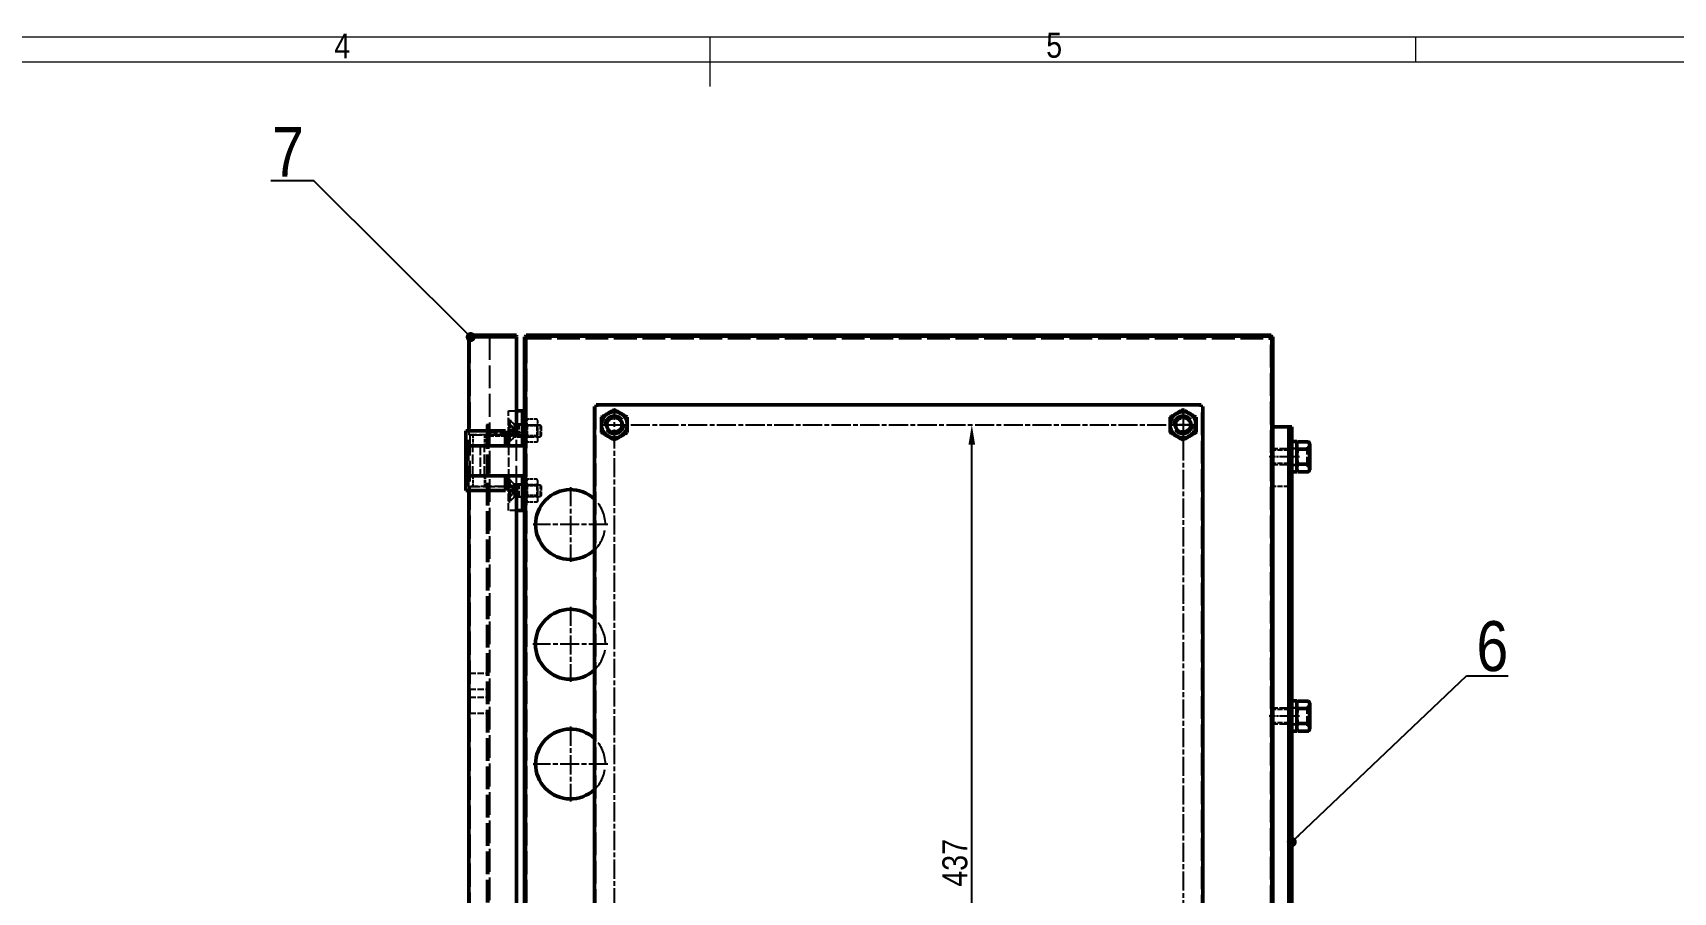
# Model space of a CAD drawing. Header units: millimetres. Extents: x 0 to 19094, y -1 to 2103.
# Drawn here: x 1148 to 1970, y 1659 to 2090 of the extents above; entities that cross this region are included whole.
import ezdxf

# ---------------------------------------------------------------- set-up
doc = ezdxf.new("R2010")
doc.units = ezdxf.units.MM
doc.header["$LTSCALE"] = 2.5
doc.linetypes.add('CHAIN', pattern=[0.7087, 0.4724, -0.0591, 0.1181, -0.0591])
doc.linetypes.add('DASHED', pattern=[0.2067, 0.1654, -0.0413])
for name, color, linetype, lineweight in [('Center Mark (ANSI)', 7, 'Continuous', 25), ('Centerline (ANSI)', 7, 'Continuous', 25), ('Co ban', 7, 'Continuous', 50), ('Dimension (ANSI)', 7, 'Continuous', 25), ('Hatch (ANSI)', 7, 'Continuous', 18), ('Symbol (ANSI)', 7, 'Continuous', 25)]:
    doc.layers.add(name, color=color, linetype=linetype, lineweight=lineweight)
for name, color, linetype, lineweight, true_color in [('Khung ban ve', 5, 'Continuous', 15, 0x0000ff), ('Manh', 7, 'DASHED', 25, 0x008000), ('Manh khung ten', 7, 'Continuous', 15, 0x994c4c), ('Net chu', 30, 'Continuous', 15, 0xff7f00)]:
    doc.layers.add(name, color=color, linetype=linetype, lineweight=lineweight, true_color=true_color)
doc.styles.add('Linh_50', font='')
doc.styles.add('StandardAM_ANSI', font='')
doc.styles.get('Linh_50').set_extended_font_data('VNI-Helve-Condense')
doc.styles.get('StandardAM_ANSI').set_extended_font_data('VNI-Helve-Condense')
doc.dimstyles.new('Default - mm (ANSI)', dxfattribs={"dimscale": 2.5, "dimtxt": 5, "dimasz": 4, "dimexe": 2, "dimexo": 0.5, "dimgap": 0.8, "dimtad": 1, "dimtoh": 1, "dimdec": 0, "dimrnd": 1e-08, "dimzin": 4, "dimdsep": 46, "dimtxsty": 'StandardAM_ANSI', "dimcen": 0.09, "dimdle": 10, "dimclrd": 256, "dimclre": 256, "dimclrt": 256, "dimadec": 1, "dimazin": 1, "dimtfac": 0.61, "dimtofl": 0, "dimtmove": 0, "dimatfit": 3, "dimldrblk": 'DOT', "dimfxl": 1, "dimtolj": 1, "dimtzin": 4, "dimlwd": -1, "dimlwe": -1, "dimarcsym": 0})
doc.dimstyles.new('Default - mm (ANSI)$7', dxfattribs={"dimscale": 2.5, "dimtxt": 5, "dimasz": 2, "dimexe": 2, "dimexo": 0.5, "dimgap": 0.8, "dimtad": 1, "dimtoh": 1, "dimdec": 0, "dimrnd": 1e-08, "dimzin": 4, "dimdsep": 46, "dimtxsty": 'StandardAM_ANSI', "dimcen": 0.09, "dimdle": 10, "dimclrd": 256, "dimclre": 256, "dimclrt": 256, "dimadec": 1, "dimazin": 1, "dimtfac": 0.61, "dimtofl": 0, "dimtmove": 0, "dimatfit": 3, "dimldrblk": 'DOT', "dimfxl": 1, "dimtolj": 1, "dimtzin": 4, "dimlwd": -1, "dimlwe": -1, "dimarcsym": 0})

# ---------------------------------------------------------------- blocks, each defined once
blk = doc.blocks.new('Borders A0_Khung chi tiet')
at = {"layer": 'Khung ban ve'}
for p, q in [((595, 835.09), (595, 825.09)), ((23.43, 830.09), (1179, 830.09))]:
    blk.add_line(p, q, dxfattribs=at)
at = {"layer": 'Manh khung ten'}
for p, q in [((18.43, 835.09), (1184, 835.09)), ((736.43, 835.09), (736.43, 830.09))]:
    blk.add_line(p, q, dxfattribs=at)
at = {"layer": 'Net chu', "style": 'Linh_50'}
for s, p in [('4', (519.71, 830.74)), ('5', (662.43, 830.89))]:
    blk.add_text(s, height=5, dxfattribs=at).set_placement(p)
blk = doc.blocks.new('_Dot')
at = {"color": 0, "linetype": 'ByBlock', "lineweight": -2}
blk.add_line((-0.5, 0), (-1, 0), dxfattribs=at)
at = {"color": 0, "linetype": 'ByBlock', "const_width": 0.5}
blk.add_lwpolyline([(-0.25, 0, 1), (0.25, 0, 1)], format="xyb", close=True, dxfattribs=at)
blk = doc.blocks.new('*D23')
at = {"layer": 'Defpoints', "color": 0, "transparency": 16777216}
for p in [(1618.79, 1893.24), (1618.79, 1893.24), (1618.79, 1456.24)]:
    blk.add_point(p, dxfattribs=at)
at = {"layer": 'Dimension (ANSI)', "transparency": 16777216}
blk.add_line((1618.79, 1466.24), (1618.79, 1883.24), dxfattribs=at)
for points in [[(1617.12, 1883.24), (1620.45, 1883.24), (1618.79, 1893.24)], [(1617.12, 1466.24), (1620.45, 1466.24), (1618.79, 1456.24)]]:
    blk.add_solid(points, dxfattribs=at)
at = {"layer": 'Dimension (ANSI)', "color": 150, "true_color": 0x0080ff, "transparency": 16777216, "insert": (1604.02, 1661.76), "char_height": 12.5, "attachment_point": 1, "rotation": 90, "style": 'StandardAM_ANSI'}
blk.add_mtext('\\A1;437', dxfattribs=at)

msp = doc.modelspace()

# ---------------------------------------------------------------- hatches: boundary and pattern name
at = {"layer": 'Hatch (ANSI)'}
h = msp.add_hatch(dxfattribs=at)
h.set_pattern_fill('ANSI31', color=256, scale=12.7, style=0)
h.set_pattern_definition([(45, (0, 0), (-1.122532, 1.122532), [])])
h.paths.add_polyline_path([(1395.142, 1283.455), (1394.642, 1283.455), (1394.642, 1265.096), (1395.142, 1265.096)])
h.paths.add_polyline_path([(1394.642, 1875.742), (1395.142, 1875.742), (1395.142, 1937.389), (1394.642, 1937.389)])
h.paths.add_polyline_path([(1394.642, 1775.742), (1395.142, 1775.742), (1395.142, 1850.742), (1394.642, 1850.742)])
h.paths.add_polyline_path([(1395.142, 1750.742), (1394.642, 1750.742), (1394.642, 1675.742), (1395.142, 1675.742)])
h.paths.add_polyline_path([(1394.642, 1575.742), (1395.142, 1575.742), (1395.142, 1650.742), (1394.642, 1650.742)])
h.paths.add_polyline_path([(1395.142, 1550.742), (1394.642, 1550.742), (1394.642, 1342.951), (1395.142, 1342.951)])
h.paths.add_polyline_path([(1395.495, 1264.242), (1768.788, 1264.242), (1768.788, 1264.742), (1395.495, 1264.742)])
h.paths.add_polyline_path([(1768.788, 1938.242), (1395.495, 1938.242), (1395.495, 1937.742), (1768.788, 1937.742)])
h.paths.add_polyline_path([(1769.642, 1265.096), (1769.642, 1937.389), (1769.142, 1937.389), (1769.142, 1265.096)])

# ---------------------------------------------------------------- linework, layer by layer
at = {"layer": 'Center Mark (ANSI)', "linetype": 'CHAIN', "ltscale": 2.721974}
for p, q in [((1433.517, 1893.242), (1445.767, 1893.242)), ((1730.767, 1893.242), (1718.517, 1893.242))]:
    msp.add_line(p, q, dxfattribs=at)
at = {"layer": 'Center Mark (ANSI)', "linetype": 'CHAIN', "ltscale": 8.113447}
for p, q in [((1417.642, 1861.992), (1417.642, 1824.492)), ((1436.392, 1843.242), (1398.892, 1843.242)), ((1417.642, 1802.052), (1417.642, 1764.433)), ((1436.451, 1783.242), (1398.832, 1783.242)), ((1417.642, 1741.992), (1417.642, 1704.492)), ((1436.392, 1723.242), (1398.892, 1723.242))]:
    msp.add_line(p, q, dxfattribs=at)
at = {"layer": 'Centerline (ANSI)', "linetype": 'CHAIN', "ltscale": 8.113447}
for p, q in [((1439.642, 1450.117), (1439.642, 1899.367)), ((1724.642, 1899.367), (1724.642, 1450.117)), ((1433.517, 1893.242), (1730.767, 1893.242))]:
    msp.add_line(p, q, dxfattribs=at)
at = {"layer": 'Centerline (ANSI)', "linetype": 'CHAIN', "ltscale": 3.410825}
for p, q in [((1783.077, 1877.242), (1767.727, 1877.242)), ((1783.077, 1747.242), (1767.727, 1747.242))]:
    msp.add_line(p, q, dxfattribs=at)
at = {"layer": 'Co ban'}
for p, q in [((1366.642, 1890.242), (1366.642, 1937.242)), ((1367.642, 1937.242), (1366.642, 1937.242)), ((1390.642, 1938.242), (1367.642, 1938.242)), ((1367.642, 1937.742), (1367.642, 1938.242)), ((1367.642, 1937.742), (1390.642, 1937.742)), ((1367.642, 1937.389), (1390.642, 1937.389)), ((1367.642, 1937.242), (1367.642, 1937.389)), ((1390.642, 1937.742), (1390.642, 1938.242)), ((1390.642, 1937.389), (1390.642, 1888.242)), ((1395.142, 1937.389), (1394.642, 1937.389)), ((1394.642, 1937.389), (1394.642, 1875.742)), ((1395.142, 1875.742), (1395.142, 1937.389)), ((1395.642, 1937.242), (1395.142, 1937.242)), ((1768.788, 1938.242), (1395.495, 1938.242)), ((1395.495, 1938.242), (1395.495, 1937.742)), ((1395.495, 1937.742), (1768.788, 1937.742)), ((1395.642, 1937.242), (1395.642, 1937.742)), ((1768.642, 1937.242), (1768.642, 1937.742)), ((1768.642, 1937.242), (1769.142, 1937.242)), ((1768.788, 1937.742), (1768.788, 1938.242)), ((1769.642, 1937.389), (1769.142, 1937.389)), ((1769.142, 1937.389), (1769.142, 1265.096)), ((1769.642, 1265.096), (1769.642, 1937.389)), ((1390.642, 1900.242), (1393.554, 1900.242)), ((1393.554, 1900.242), (1394.642, 1900.242)), ((1393.554, 1900.242), (1393.554, 1882.742)), ((1430.142, 1902.389), (1429.642, 1902.389)), ((1429.642, 1902.389), (1429.642, 1902.242)), ((1429.642, 1447.242), (1429.642, 1902.242)), ((1430.642, 1902.242), (1429.642, 1902.242)), ((1430.142, 1902.242), (1430.142, 1902.389)), ((1430.642, 1903.242), (1430.495, 1903.242)), ((1430.495, 1902.742), (1430.495, 1903.242)), ((1430.642, 1902.742), (1430.495, 1902.742)), ((1430.642, 1903.242), (1733.642, 1903.242)), ((1430.642, 1903.242), (1430.642, 1902.242)), ((1733.642, 1902.242), (1733.642, 1903.242)), ((1733.788, 1903.242), (1733.642, 1903.242)), ((1733.642, 1902.742), (1733.788, 1902.742)), ((1734.642, 1902.242), (1733.642, 1902.242)), ((1733.788, 1902.742), (1733.788, 1903.242)), ((1734.142, 1902.242), (1734.142, 1902.389)), ((1734.142, 1902.389), (1734.642, 1902.389)), ((1734.642, 1902.242), (1734.642, 1902.389)), ((1734.642, 1902.242), (1734.642, 1447.242)), ((1777.642, 1892.242), (1769.642, 1892.242)), ((1777.642, 1892.242), (1777.642, 1887.242)), ((1777.642, 1887.242), (1777.642, 1892.242)), ((1779.142, 1892.242), (1777.642, 1892.242)), ((1779.142, 1892.242), (1779.142, 1887.242)), ((1365.142, 1890.242), (1365.142, 1882.742)), ((1365.142, 1890.242), (1385.142, 1890.242)), ((1365.142, 1882.742), (1385.142, 1882.742)), ((1365.142, 1867.742), (1365.142, 1882.742)), ((1365.642, 1882.742), (1365.642, 1867.742)), ((1385.142, 1890.242), (1385.142, 1882.742)), ((1385.142, 1888.242), (1390.642, 1888.242)), ((1386.642, 1887.535), (1385.142, 1887.535)), ((1388.642, 1882.742), (1385.142, 1882.742)), ((1386.642, 1882.742), (1386.642, 1888.242)), ((1388.642, 1882.742), (1393.554, 1882.742)), ((1777.642, 1477.242), (1777.642, 1887.242)), ((1777.642, 1477.242), (1777.642, 1887.242)), ((1779.142, 1477.242), (1779.142, 1887.242)), ((1781.602, 1884.852), (1780.885, 1884.852)), ((1781.602, 1884.852), (1781.602, 1869.632)), ((1781.602, 1883.742), (1782.182, 1884.748)), ((1782.182, 1884.748), (1787.521, 1884.748)), ((1788.102, 1883.742), (1787.521, 1884.748)), ((1788.102, 1882.872), (1788.102, 1883.742)), ((1788.102, 1877.242), (1788.102, 1882.872)), ((1394.642, 1875.742), (1395.142, 1875.742)), ((1394.642, 1850.742), (1394.642, 1875.742)), ((1395.142, 1875.742), (1395.142, 1850.742)), ((1782.182, 1880.995), (1787.521, 1880.995)), ((1788.102, 1871.613), (1788.102, 1877.242)), ((1385.142, 1867.742), (1365.142, 1867.742)), ((1365.142, 1867.742), (1365.142, 1860.242)), ((1385.142, 1867.742), (1385.142, 1860.242)), ((1385.142, 1867.742), (1388.642, 1867.742)), ((1386.642, 1862.242), (1386.642, 1867.742)), ((1393.554, 1867.742), (1388.642, 1867.742)), ((1393.554, 1867.742), (1393.554, 1850.242)), ((1781.602, 1869.632), (1779.142, 1869.632)), ((1781.602, 1870.742), (1782.182, 1869.737)), ((1782.182, 1873.49), (1787.521, 1873.49)), ((1782.182, 1869.737), (1787.521, 1869.737)), ((1788.102, 1870.742), (1787.521, 1869.737)), ((1788.102, 1870.742), (1788.102, 1871.613)), ((1385.142, 1860.242), (1365.142, 1860.242)), ((1366.642, 1617.242), (1366.642, 1860.242)), ((1390.642, 1862.242), (1385.142, 1862.242)), ((1390.642, 1862.242), (1390.642, 1615.242)), ((1393.554, 1850.242), (1390.642, 1850.242)), ((1394.642, 1850.242), (1393.554, 1850.242)), ((1395.142, 1850.742), (1394.642, 1850.742)), ((1394.642, 1850.742), (1394.642, 1775.742)), ((1395.142, 1775.742), (1395.142, 1850.742)), ((1394.642, 1775.742), (1395.142, 1775.742)), ((1394.642, 1750.742), (1394.642, 1775.742)), ((1395.142, 1775.742), (1395.142, 1750.742)), ((1781.602, 1754.852), (1780.885, 1754.852)), ((1781.602, 1754.852), (1781.602, 1739.632)), ((1781.602, 1753.742), (1782.182, 1754.748)), ((1782.182, 1754.748), (1787.521, 1754.748)), ((1788.102, 1753.742), (1787.521, 1754.748)), ((1788.102, 1752.872), (1788.102, 1753.742)), ((1788.102, 1747.242), (1788.102, 1752.872)), ((1395.142, 1750.742), (1394.642, 1750.742)), ((1394.642, 1750.742), (1394.642, 1675.742)), ((1395.142, 1675.742), (1395.142, 1750.742)), ((1782.182, 1750.995), (1787.521, 1750.995)), ((1782.182, 1743.49), (1787.521, 1743.49)), ((1788.102, 1741.613), (1788.102, 1747.242)), ((1781.602, 1739.632), (1779.142, 1739.632)), ((1781.602, 1740.742), (1782.182, 1739.737)), ((1782.182, 1739.737), (1787.521, 1739.737)), ((1788.102, 1740.742), (1787.521, 1739.737)), ((1788.102, 1740.742), (1788.102, 1741.613)), ((1394.642, 1675.742), (1395.142, 1675.742)), ((1394.642, 1650.742), (1394.642, 1675.742)), ((1395.142, 1675.742), (1395.142, 1650.742))]:
    msp.add_line(p, q, dxfattribs=at)
for centre in [(1439.642, 1893.242), (1724.642, 1893.242)]:
    msp.add_circle(centre, 4, dxfattribs=at)
for centre, radius, start, end in [((1367.642, 1937.242), 1, 90, 180), ((1367.642, 1937.242), 0.5, 90, 180), ((1767.642, 1936.242), 2, 34.975304, 55.024696), ((1439.642, 1893.242), 6.5, 60, 120), ((1724.642, 1893.242), 6.5, 60, 120), ((1439.642, 1893.242), 6.5, 120, 180), ((1439.642, 1893.242), 6.5, 180, 240), ((1439.642, 1893.242), 6.5, 0, 60), ((1439.642, 1893.242), 6.5, 300, 0), ((1724.642, 1893.242), 6.5, 120, 180), ((1724.642, 1893.242), 6.5, 180, 240), ((1724.642, 1893.242), 6.5, 0, 60), ((1724.642, 1893.242), 6.5, 300, 0), ((1439.642, 1893.242), 6.5, 240, 300), ((1724.642, 1893.242), 6.5, 240, 300), ((1417.642, 1843.242), 17.5, 46.708192, 313.291808), ((1417.642, 1783.242), 17.559, 46.890528, 313.109472), ((1417.642, 1723.242), 17.5, 46.708192, 313.291808)]:
    msp.add_arc(centre, radius, start, end, dxfattribs=at)
for centre in [(1780.885, 1877.242), (1780.885, 1747.242)]:
    msp.add_ellipse(centre, major_axis=(-43.158, 0), ratio=0.176327, start_param=4.712389, end_param=4.7528073, dxfattribs=at)
msp.add_open_spline([(1395.499, 1937.875), (1395.308, 1937.741), (1395.139, 1937.577), (1395.004, 1937.387)], degree=3, dxfattribs=at)
for points in [[(1436.392, 1898.872), (1437.9, 1899.742), (1439.642, 1900.748)], [(1439.642, 1900.748), (1441.383, 1899.742), (1442.892, 1898.872)], [(1721.392, 1898.872), (1722.9, 1899.742), (1724.642, 1900.748)], [(1724.642, 1900.748), (1726.383, 1899.742), (1727.892, 1898.872)], [(1433.142, 1896.995), (1434.883, 1898.001), (1436.392, 1898.872)], [(1433.142, 1893.242), (1433.142, 1894.984), (1433.142, 1896.995)], [(1433.142, 1889.49), (1433.142, 1891.501), (1433.142, 1893.242)], [(1442.892, 1898.872), (1444.4, 1898.001), (1446.142, 1896.995)], [(1446.142, 1896.995), (1446.142, 1894.984), (1446.142, 1893.242)], [(1446.142, 1893.242), (1446.142, 1891.501), (1446.142, 1889.49)], [(1718.142, 1896.995), (1719.883, 1898.001), (1721.392, 1898.872)], [(1718.142, 1893.242), (1718.142, 1894.984), (1718.142, 1896.995)], [(1718.142, 1889.49), (1718.142, 1891.501), (1718.142, 1893.242)], [(1727.892, 1898.872), (1729.4, 1898.001), (1731.142, 1896.995)], [(1731.142, 1896.995), (1731.142, 1894.984), (1731.142, 1893.242)], [(1731.142, 1893.242), (1731.142, 1891.501), (1731.142, 1889.49)], [(1436.392, 1887.613), (1434.883, 1888.484), (1433.142, 1889.49)], [(1439.642, 1885.737), (1437.9, 1886.742), (1436.392, 1887.613)], [(1442.892, 1887.613), (1441.383, 1886.742), (1439.642, 1885.737)], [(1446.142, 1889.49), (1444.4, 1888.484), (1442.892, 1887.613)], [(1721.392, 1887.613), (1719.883, 1888.484), (1718.142, 1889.49)], [(1724.642, 1885.737), (1722.9, 1886.742), (1721.392, 1887.613)], [(1727.892, 1887.613), (1726.383, 1886.742), (1724.642, 1885.737)], [(1731.142, 1889.49), (1729.4, 1888.484), (1727.892, 1887.613)], [(1782.182, 1884.748), (1781.602, 1883.742), (1781.602, 1882.872)], [(1781.602, 1882.872), (1781.602, 1882.001), (1782.182, 1880.995)], [(1788.102, 1882.872), (1788.102, 1883.742), (1787.521, 1884.748)], [(1787.521, 1880.995), (1788.102, 1882.001), (1788.102, 1882.872)], [(1782.182, 1880.995), (1781.602, 1878.984), (1781.602, 1877.242)], [(1781.602, 1877.242), (1781.602, 1875.501), (1782.182, 1873.49)], [(1788.102, 1877.242), (1788.102, 1878.984), (1787.521, 1880.995)], [(1787.521, 1873.49), (1788.102, 1875.501), (1788.102, 1877.242)], [(1782.182, 1873.49), (1781.602, 1872.484), (1781.602, 1871.613)], [(1781.602, 1871.613), (1781.602, 1870.742), (1782.182, 1869.737)], [(1788.102, 1871.613), (1788.102, 1872.484), (1787.521, 1873.49)], [(1787.521, 1869.737), (1788.102, 1870.742), (1788.102, 1871.613)], [(1782.182, 1754.748), (1781.602, 1753.742), (1781.602, 1752.872)], [(1781.602, 1752.872), (1781.602, 1752.001), (1782.182, 1750.995)], [(1788.102, 1752.872), (1788.102, 1753.742), (1787.521, 1754.748)], [(1787.521, 1750.995), (1788.102, 1752.001), (1788.102, 1752.872)], [(1782.182, 1750.995), (1781.602, 1748.984), (1781.602, 1747.242)], [(1781.602, 1747.242), (1781.602, 1745.501), (1782.182, 1743.49)], [(1782.182, 1743.49), (1781.602, 1742.484), (1781.602, 1741.613)], [(1788.102, 1747.242), (1788.102, 1748.984), (1787.521, 1750.995)], [(1787.521, 1743.49), (1788.102, 1745.501), (1788.102, 1747.242)], [(1788.102, 1741.613), (1788.102, 1742.484), (1787.521, 1743.49)], [(1781.602, 1741.613), (1781.602, 1740.742), (1782.182, 1739.737)], [(1787.521, 1739.737), (1788.102, 1740.742), (1788.102, 1741.613)]]:
    msp.add_rational_spline(points, [1, 1.0379548493, 1], degree=2, dxfattribs=at)
at = {"layer": 'Manh', "ltscale": 31.607805}
msp.add_line((1367.142, 1937.242), (1367.142, 1888.242), dxfattribs=at)
at = {"layer": 'Manh', "ltscale": 7.237747}
msp.add_line((1367.642, 1937.242), (1377.142, 1937.242), dxfattribs=at)
at = {"layer": 'Manh', "ltscale": 27.586491}
for p, q in [((1377.142, 1937.242), (1377.142, 1267.242)), ((1768.642, 1266.242), (1768.642, 1936.242))]:
    msp.add_line(p, q, dxfattribs=at)
at = {"layer": 'Manh', "ltscale": 0.380839}
for p, q in [((1395.142, 1937.242), (1394.642, 1937.242)), ((1395.642, 1937.742), (1395.642, 1938.242)), ((1768.642, 1937.742), (1768.642, 1938.242)), ((1769.142, 1937.242), (1769.642, 1937.242)), ((1366.642, 1880.742), (1367.142, 1880.742)), ((1366.642, 1815.742), (1367.142, 1815.742)), ((1367.142, 1733.992), (1366.642, 1733.992)), ((1367.142, 1728.492), (1366.642, 1728.492)), ((1366.642, 1727.742), (1367.142, 1727.742))]:
    msp.add_line(p, q, dxfattribs=at)
at = {"layer": 'Manh', "ltscale": 0.761779}
for p, q in [((1395.642, 1936.242), (1394.642, 1936.242)), ((1395.642, 1935.535), (1394.642, 1935.535)), ((1395.642, 1936.242), (1395.642, 1935.535)), ((1767.642, 1937.242), (1767.642, 1938.242)), ((1375.642, 1893.242), (1375.642, 1892.535)), ((1376.642, 1893.242), (1375.642, 1893.242)), ((1376.642, 1892.535), (1375.642, 1892.535)), ((1376.642, 1892.535), (1376.642, 1893.242)), ((1395.642, 1893.492), (1394.642, 1893.492)), ((1376.642, 1889.535), (1375.642, 1889.535)), ((1394.642, 1890.242), (1395.642, 1890.242)), ((1395.642, 1889.535), (1394.642, 1889.535)), ((1395.642, 1886.992), (1394.642, 1886.992)), ((1395.642, 1863.492), (1394.642, 1863.492)), ((1769.642, 1862.242), (1768.642, 1862.242)), ((1395.642, 1856.992), (1394.642, 1856.992))]:
    msp.add_line(p, q, dxfattribs=at)
at = {"layer": 'Manh', "ltscale": 27.528263}
msp.add_line((1395.642, 1935.535), (1395.642, 1266.949), dxfattribs=at)
at = {"layer": 'Manh', "ltscale": 27.613413}
for p, q in [((1767.642, 1937.242), (1396.642, 1937.242)), ((1396.642, 1936.535), (1767.642, 1936.535))]:
    msp.add_line(p, q, dxfattribs=at)
at = {"layer": 'Manh', "ltscale": 0.223049}
msp.add_line((1767.642, 1936.535), (1767.642, 1936.242), dxfattribs=at)
at = {"layer": 'Manh', "ltscale": 2.393412}
msp.add_line((1769.642, 1936.242), (1767.642, 1936.242), dxfattribs=at)
at = {"layer": 'Manh', "ltscale": 8.259859}
for p, q in [((1386.642, 1900.242), (1390.642, 1900.242)), ((1390.642, 1850.242), (1386.642, 1850.242))]:
    msp.add_line(p, q, dxfattribs=at)
at = {"layer": 'Manh', "ltscale": 9.142444}
for p, q in [((1386.642, 1888.242), (1386.642, 1900.242)), ((1386.642, 1850.242), (1386.642, 1862.242))]:
    msp.add_line(p, q, dxfattribs=at)
at = {"layer": 'Manh', "ltscale": 27.515724}
for p, q in [((1430.142, 1902.242), (1430.142, 1447.242)), ((1734.142, 1447.242), (1734.142, 1902.242))]:
    msp.add_line(p, q, dxfattribs=at)
at = {"layer": 'Manh', "ltscale": 27.921764}
msp.add_line((1733.642, 1902.742), (1430.642, 1902.742), dxfattribs=at)
at = {"layer": 'Manh', "ltscale": 27.497648}
for p, q in [((1375.642, 1892.535), (1375.642, 1309.949)), ((1376.642, 1892.535), (1376.642, 1309.949))]:
    msp.add_line(p, q, dxfattribs=at)
at = {"layer": 'Manh', "ltscale": 2.962913}
for p, q in [((1389.392, 1893.492), (1386.642, 1896.242)), ((1389.392, 1886.992), (1386.642, 1884.242)), ((1389.392, 1863.492), (1386.642, 1866.242)), ((1389.392, 1856.992), (1386.642, 1854.242))]:
    msp.add_line(p, q, dxfattribs=at)
at = {"layer": 'Manh', "ltscale": 12.56584}
for p, q in [((1386.948, 1884.992), (1386.948, 1895.492)), ((1387.392, 1884.992), (1387.392, 1895.492)), ((1386.948, 1854.992), (1386.948, 1865.492)), ((1387.392, 1854.992), (1387.392, 1865.492))]:
    msp.add_line(p, q, dxfattribs=at)
at = {"layer": 'Manh', "ltscale": 0.337622}
for p, q in [((1386.948, 1895.492), (1387.392, 1895.492)), ((1386.948, 1884.992), (1387.392, 1884.992)), ((1386.948, 1865.492), (1387.392, 1865.492)), ((1386.948, 1854.992), (1387.392, 1854.992))]:
    msp.add_line(p, q, dxfattribs=at)
at = {"layer": 'Manh', "ltscale": 0.841808}
for p, q in [((1388.089, 1892.724), (1387.1, 1893.217)), ((1388.089, 1887.761), (1387.1, 1887.268)), ((1388.089, 1862.724), (1387.1, 1863.217)), ((1388.089, 1857.761), (1387.1, 1857.268))]:
    msp.add_line(p, q, dxfattribs=at)
at = {"layer": 'Manh', "ltscale": 2.754667}
for p, q in [((1389.948, 1892.936), (1387.392, 1895.492)), ((1389.948, 1887.549), (1387.392, 1884.992)), ((1389.948, 1862.936), (1387.392, 1865.492)), ((1389.948, 1857.549), (1387.392, 1854.992))]:
    msp.add_line(p, q, dxfattribs=at)
at = {"layer": 'Manh', "ltscale": 0.420491}
for p, q in [((1388.089, 1892.662), (1388.089, 1892.724)), ((1388.089, 1887.761), (1388.089, 1887.822)), ((1388.089, 1862.662), (1388.089, 1862.724)), ((1388.089, 1857.761), (1388.089, 1857.822))]:
    msp.add_line(p, q, dxfattribs=at)
at = {"layer": 'Manh', "ltscale": 2.140947}
for p, q in [((1389.408, 1890.242), (1388.089, 1892.724)), ((1389.408, 1890.242), (1388.089, 1887.761)), ((1389.408, 1860.242), (1388.089, 1862.724)), ((1389.408, 1860.242), (1388.089, 1857.761))]:
    msp.add_line(p, q, dxfattribs=at)
at = {"layer": 'Manh', "ltscale": 7.778815}
for p, q in [((1389.392, 1893.492), (1389.392, 1886.992)), ((1389.392, 1863.492), (1389.392, 1856.992))]:
    msp.add_line(p, q, dxfattribs=at)
at = {"layer": 'Manh', "ltscale": 3.999763}
for p, q in [((1394.642, 1893.492), (1389.392, 1893.492)), ((1394.642, 1886.992), (1389.392, 1886.992)), ((1394.642, 1863.492), (1389.392, 1863.492)), ((1394.642, 1856.992), (1389.392, 1856.992))]:
    msp.add_line(p, q, dxfattribs=at)
at = {"layer": 'Manh', "ltscale": 6.446287}
for p, q in [((1389.948, 1887.549), (1389.948, 1892.936)), ((1391.335, 1887.549), (1391.335, 1892.936)), ((1389.948, 1857.549), (1389.948, 1862.936)), ((1391.335, 1857.549), (1391.335, 1862.936))]:
    msp.add_line(p, q, dxfattribs=at)
at = {"layer": 'Manh', "ltscale": 1.056283}
for p, q in [((1389.948, 1892.936), (1391.335, 1892.936)), ((1389.948, 1887.549), (1391.335, 1887.549)), ((1389.948, 1862.936), (1391.335, 1862.936)), ((1389.948, 1857.549), (1391.335, 1857.549))]:
    msp.add_line(p, q, dxfattribs=at)
at = {"layer": 'Manh', "ltscale": 0.52244}
for p, q in [((1391.335, 1892.936), (1391.948, 1893.242)), ((1402.948, 1892.629), (1402.642, 1893.242)), ((1391.335, 1887.549), (1391.948, 1887.242)), ((1402.948, 1887.856), (1402.642, 1887.242)), ((1391.335, 1862.936), (1391.948, 1863.242)), ((1402.948, 1862.629), (1402.642, 1863.242)), ((1391.335, 1857.549), (1391.948, 1857.242)), ((1402.948, 1857.856), (1402.642, 1857.242))]:
    msp.add_line(p, q, dxfattribs=at)
at = {"layer": 'Manh', "ltscale": 7.180437}
for p, q in [((1391.948, 1887.242), (1391.948, 1893.242)), ((1402.642, 1887.242), (1402.642, 1893.242)), ((1391.948, 1857.242), (1391.948, 1863.242)), ((1402.642, 1857.242), (1402.642, 1863.242))]:
    msp.add_line(p, q, dxfattribs=at)
at = {"layer": 'Manh', "ltscale": 8.146878}
for p, q in [((1391.948, 1893.242), (1402.642, 1893.242)), ((1391.948, 1887.242), (1402.642, 1887.242)), ((1391.948, 1863.242), (1402.642, 1863.242)), ((1391.948, 1857.242), (1402.642, 1857.242))]:
    msp.add_line(p, q, dxfattribs=at)
at = {"layer": 'Manh', "ltscale": 0.680383}
for p, q in [((1395.642, 1895.242), (1396.088, 1896.016)), ((1401.342, 1895.242), (1400.895, 1896.016)), ((1395.642, 1885.242), (1396.088, 1884.469)), ((1401.342, 1885.242), (1400.895, 1884.469)), ((1395.642, 1865.242), (1396.088, 1866.016)), ((1401.342, 1865.242), (1400.895, 1866.016)), ((1395.642, 1855.242), (1396.088, 1854.469)), ((1401.342, 1855.242), (1400.895, 1854.469))]:
    msp.add_line(p, q, dxfattribs=at)
at = {"layer": 'Manh', "ltscale": 0.53863}
for p, q in [((1396.142, 1892.701), (1395.642, 1893.201)), ((1400.842, 1892.701), (1401.342, 1893.201)), ((1396.142, 1887.784), (1395.642, 1887.284)), ((1400.842, 1887.784), (1401.342, 1887.284)), ((1396.142, 1862.701), (1395.642, 1863.201)), ((1400.842, 1862.701), (1401.342, 1863.201)), ((1396.142, 1857.784), (1395.642, 1857.284)), ((1400.842, 1857.784), (1401.342, 1857.284))]:
    msp.add_line(p, q, dxfattribs=at)
at = {"layer": 'Manh', "ltscale": 3.662126}
for p, q in [((1400.895, 1896.016), (1396.088, 1896.016)), ((1400.895, 1893.129), (1396.088, 1893.129)), ((1400.895, 1887.356), (1396.088, 1887.356)), ((1400.895, 1884.469), (1396.088, 1884.469)), ((1400.895, 1866.016), (1396.088, 1866.016)), ((1400.895, 1863.129), (1396.088, 1863.129)), ((1400.895, 1857.356), (1396.088, 1857.356)), ((1400.895, 1854.469), (1396.088, 1854.469))]:
    msp.add_line(p, q, dxfattribs=at)
at = {"layer": 'Manh', "ltscale": 5.88435}
for p, q in [((1396.142, 1887.784), (1396.142, 1892.701)), ((1400.842, 1892.701), (1400.842, 1887.784)), ((1396.142, 1857.784), (1396.142, 1862.701)), ((1400.842, 1862.701), (1400.842, 1857.784))]:
    msp.add_line(p, q, dxfattribs=at)
at = {"layer": 'Manh', "ltscale": 3.58073}
for p, q in [((1400.842, 1892.701), (1396.142, 1892.701)), ((1400.842, 1887.784), (1396.142, 1887.784)), ((1400.842, 1862.701), (1396.142, 1862.701)), ((1400.842, 1857.784), (1396.142, 1857.784))]:
    msp.add_line(p, q, dxfattribs=at)
at = {"layer": 'Manh', "ltscale": 1.994494}
for p, q in [((1401.342, 1894.572), (1401.342, 1895.242)), ((1401.342, 1885.242), (1401.342, 1885.912)), ((1401.342, 1864.572), (1401.342, 1865.242)), ((1401.342, 1855.242), (1401.342, 1855.912))]:
    msp.add_line(p, q, dxfattribs=at)
at = {"layer": 'Manh', "ltscale": 3.989087}
for p, q in [((1401.342, 1890.242), (1401.342, 1894.572)), ((1401.342, 1885.912), (1401.342, 1890.242)), ((1401.342, 1860.242), (1401.342, 1864.572)), ((1401.342, 1855.912), (1401.342, 1860.242))]:
    msp.add_line(p, q, dxfattribs=at)
at = {"layer": 'Manh', "ltscale": 5.712137}
for p, q in [((1402.948, 1892.629), (1402.948, 1887.856)), ((1402.948, 1862.629), (1402.948, 1857.856))]:
    msp.add_line(p, q, dxfattribs=at)
at = {"layer": 'Manh', "ltscale": 1.523657}
for p, q in [((1366.642, 1890.242), (1366.642, 1888.242)), ((1366.642, 1862.242), (1366.642, 1860.242))]:
    msp.add_line(p, q, dxfattribs=at)
at = {"layer": 'Manh', "ltscale": 25.157232}
for p, q in [((1366.642, 1862.242), (1366.642, 1888.242)), ((1367.142, 1888.242), (1367.142, 1862.242)), ((1390.642, 1862.242), (1390.642, 1888.242))]:
    msp.add_line(p, q, dxfattribs=at)
at = {"layer": 'Manh', "ltscale": 14.094655}
for p, q in [((1385.142, 1888.242), (1366.642, 1888.242)), ((1366.642, 1862.242), (1385.142, 1862.242))]:
    msp.add_line(p, q, dxfattribs=at)
at = {"layer": 'Manh', "ltscale": 13.332776}
for p, q in [((1367.642, 1888.242), (1385.142, 1888.242)), ((1385.142, 1862.242), (1367.642, 1862.242))]:
    msp.add_line(p, q, dxfattribs=at)
at = {"layer": 'Manh', "ltscale": 4.190233}
for p, q in [((1368.642, 1888.242), (1368.642, 1882.742)), ((1374.642, 1888.242), (1374.642, 1882.742)), ((1374.867, 1888.242), (1374.867, 1882.742)), ((1368.642, 1867.742), (1368.642, 1862.242)), ((1374.642, 1867.742), (1374.642, 1862.242)), ((1374.867, 1867.742), (1374.867, 1862.242))]:
    msp.add_line(p, q, dxfattribs=at)
at = {"layer": 'Manh', "ltscale": 11.42808}
for p, q in [((1368.642, 1867.742), (1368.642, 1882.742)), ((1372.392, 1882.742), (1372.392, 1867.742)), ((1374.642, 1867.742), (1374.642, 1882.742)), ((1386.642, 1882.742), (1386.642, 1867.742))]:
    msp.add_line(p, q, dxfattribs=at)
at = {"layer": 'Manh', "ltscale": 12.189959}
msp.add_line((1393.642, 1889.242), (1377.642, 1889.242), dxfattribs=at)
at = {"layer": 'Manh', "ltscale": 5.71399}
msp.add_line((1385.142, 1887.535), (1377.642, 1887.535), dxfattribs=at)
at = {"layer": 'Manh', "ltscale": 5.33305}
msp.add_line((1393.642, 1887.535), (1386.642, 1887.535), dxfattribs=at)
at = {"layer": 'Manh', "ltscale": 1.487143}
for p, q in [((1386.948, 1890.787), (1388.893, 1890.617)), ((1386.948, 1889.698), (1388.893, 1889.868)), ((1386.948, 1860.787), (1388.893, 1860.617)), ((1386.948, 1859.698), (1388.893, 1859.868))]:
    msp.add_line(p, q, dxfattribs=at)
at = {"layer": 'Manh', "ltscale": 0.841082}
for p, q in [((1388.089, 1889.695), (1388.089, 1890.79)), ((1388.089, 1859.695), (1388.089, 1860.79))]:
    msp.add_line(p, q, dxfattribs=at)
at = {"layer": 'Manh', "ltscale": 2.285536}
msp.add_line((1390.642, 1888.242), (1393.642, 1888.242), dxfattribs=at)
at = {"layer": 'Manh', "ltscale": 9.57395}
for p, q in [((1769.602, 1881.242), (1769.602, 1873.242)), ((1769.602, 1751.242), (1769.602, 1743.242))]:
    msp.add_line(p, q, dxfattribs=at)
at = {"layer": 'Manh', "ltscale": 8.837692}
for p, q in [((1781.202, 1881.242), (1769.602, 1881.242)), ((1781.202, 1873.242), (1769.602, 1873.242)), ((1781.202, 1751.242), (1769.602, 1751.242)), ((1781.202, 1743.242), (1769.602, 1743.242))]:
    msp.add_line(p, q, dxfattribs=at)
at = {"layer": 'Manh', "ltscale": 6.094929}
for p, q in [((1777.642, 1880.566), (1769.642, 1880.566)), ((1777.642, 1873.919), (1769.642, 1873.919)), ((1777.642, 1862.242), (1769.642, 1862.242)), ((1777.642, 1750.566), (1769.642, 1750.566)), ((1777.642, 1743.919), (1769.642, 1743.919))]:
    msp.add_line(p, q, dxfattribs=at)
at = {"layer": 'Manh', "ltscale": 1.142718}
for p, q in [((1777.642, 1881.492), (1779.142, 1881.492)), ((1777.642, 1872.992), (1779.142, 1872.992)), ((1777.642, 1799.242), (1779.142, 1799.242)), ((1777.642, 1777.242), (1779.142, 1777.242)), ((1777.642, 1751.492), (1779.142, 1751.492)), ((1777.642, 1742.992), (1779.142, 1742.992)), ((1777.642, 1689.242), (1779.142, 1689.242)), ((1777.642, 1667.242), (1779.142, 1667.242))]:
    msp.add_line(p, q, dxfattribs=at)
at = {"layer": 'Manh', "ltscale": 0.545467}
for p, q in [((1780.885, 1881.422), (1781.602, 1881.422)), ((1780.885, 1751.422), (1781.602, 1751.422))]:
    msp.add_line(p, q, dxfattribs=at)
at = {"layer": 'Manh', "ltscale": 11.668273}
for p, q in [((1786.802, 1872.367), (1786.802, 1882.117)), ((1786.802, 1742.367), (1786.802, 1752.117))]:
    msp.add_line(p, q, dxfattribs=at)
at = {"layer": 'Manh', "ltscale": 0.990342}
for p, q in [((1788.102, 1882.117), (1786.802, 1882.117)), ((1788.102, 1872.367), (1786.802, 1872.367)), ((1788.102, 1752.117), (1786.802, 1752.117)), ((1788.102, 1742.367), (1786.802, 1742.367))]:
    msp.add_line(p, q, dxfattribs=at)
at = {"layer": 'Manh', "ltscale": 1.874121}
for p, q in [((1779.142, 1873.062), (1781.602, 1873.062)), ((1779.142, 1743.062), (1781.602, 1743.062))]:
    msp.add_line(p, q, dxfattribs=at)
at = {"layer": 'Manh', "ltscale": 28.116907}
msp.add_line((1367.142, 1862.242), (1367.142, 1615.242), dxfattribs=at)
at = {"layer": 'Manh', "ltscale": 7.618686}
for p, q in [((1367.142, 1768.742), (1377.142, 1768.742)), ((1367.142, 1760.809), (1377.142, 1760.809)), ((1367.142, 1756.675), (1377.142, 1756.675)), ((1367.142, 1748.742), (1377.142, 1748.742))]:
    msp.add_line(p, q, dxfattribs=at)
at = {"layer": 'Manh', "ltscale": 29.637667}
for centre in [(1439.642, 1893.242), (1724.642, 1893.242)]:
    msp.add_circle(centre, 4.875, dxfattribs=at)
at = {"layer": 'Manh', "ltscale": 25.837965}
for centre in [(1439.642, 1893.242), (1724.642, 1893.242)]:
    msp.add_circle(centre, 4.25, dxfattribs=at)
at = {"layer": 'Manh', "ltscale": 24.00499}
for centre in [(1439.642, 1893.242), (1724.642, 1893.242)]:
    msp.add_circle(centre, 3.949, dxfattribs=at)
at = {"layer": 'Manh', "ltscale": 15.909576}
for centre in [(1439.642, 1893.242), (1724.642, 1893.242)]:
    msp.add_circle(centre, 3.324, dxfattribs=at)
at = {"layer": 'Manh', "ltscale": 1.455164}
for centre in [(1396.642, 1936.242), (1396.642, 1935.535)]:
    msp.add_arc(centre, 1, 90, 180, dxfattribs=at)
at = {"layer": 'Manh', "ltscale": 0.930054}
for start, end in [(55.024696, 90), (0, 34.975304)]:
    msp.add_arc((1767.642, 1936.242), 2, start, end, dxfattribs=at)
at = {"layer": 'Manh', "ltscale": 1.196656}
msp.add_arc((1767.642, 1936.242), 1, 0, 90, dxfattribs=at)
at = {"layer": 'Manh', "ltscale": 0.23126}
for centre, start, end in [((1387.222, 1893.462), 180, 243.5), ((1387.222, 1887.023), 116.5, 180), ((1387.222, 1863.462), 180, 243.5), ((1387.222, 1857.023), 116.5, 180)]:
    msp.add_arc(centre, 0.274, start, end, dxfattribs=at)
at = {"layer": 'Manh', "ltscale": 2.910427}
for centre, start, end in [((1377.642, 1890.242), 180, 270), ((1377.642, 1889.535), 180, 270), ((1393.642, 1890.242), 270, 0), ((1393.642, 1889.535), 270, 0)]:
    msp.add_arc(centre, 2, start, end, dxfattribs=at)
at = {"layer": 'Manh', "ltscale": 0.478602}
for centre, start, end in [((1781.202, 1881.642), 270, 0), ((1781.202, 1872.842), 0, 90), ((1781.202, 1751.642), 270, 0), ((1781.202, 1742.842), 0, 90)]:
    msp.add_arc(centre, 0.4, start, end, dxfattribs=at)
at = {"layer": 'Manh', "ltscale": 27.607557}
for centre in [(1417.642, 1843.242), (1417.642, 1723.242)]:
    msp.add_arc(centre, 17.5, 313.291808, 46.708192, dxfattribs=at)
at = {"layer": 'Manh', "ltscale": 27.80941}
msp.add_arc((1417.642, 1783.242), 17.559, 313.109472, 46.890528, dxfattribs=at)
at = {"layer": 'Manh', "ltscale": 1.903179}
for centre in [(1777.398, 1877.242), (1777.398, 1747.242)]:
    msp.add_ellipse(centre, major_axis=(-43.158, 0), ratio=0.176327, start_param=4.6148277, end_param=4.6719706, dxfattribs=at)
at = {"layer": 'Manh', "ltscale": 0.553884}
for centre in [(1780.885, 1877.242), (1780.885, 1747.242)]:
    msp.add_ellipse(centre, major_axis=(-43.158, 0), ratio=0.176327, start_param=4.6957963, end_param=4.712389, dxfattribs=at)
at = {"layer": 'Manh', "ltscale": 1.903074}
for centre in [(1780.885, 1877.242), (1780.885, 1747.242)]:
    msp.add_ellipse(centre, major_axis=(23.706, 0), ratio=0.176327, start_param=1.5405849, end_param=1.6444274, dxfattribs=at)
at = {"layer": 'Manh', "ltscale": 1.903521}
for centre in [(1777.398, 1877.242), (1777.398, 1747.242)]:
    msp.add_ellipse(centre, major_axis=(23.706, 0), ratio=0.176327, start_param=1.3925175, end_param=1.4971652, dxfattribs=at)
at = {"layer": 'Manh', "ltscale": 1.026983}
msp.add_open_spline([(1395.004, 1937.387), (1394.943, 1937.301), (1394.888, 1937.21), (1394.842, 1937.115), (1394.711, 1936.844), (1394.642, 1936.543), (1394.642, 1936.242)], degree=3, knots=[0.96036212, 0.96036212, 0.96036212, 0.96036212, 1.11921194, 1.11921194, 1.11921194, 1.57079633, 1.57079633, 1.57079633, 1.57079633], dxfattribs=at)
at = {"layer": 'Manh', "ltscale": 2.533112}
msp.add_open_spline([(1394.642, 1935.535), (1394.642, 1935.908), (1395.097, 1936.272), (1395.769, 1936.435), (1396.04, 1936.501), (1396.34, 1936.535), (1396.642, 1936.535)], degree=3, knots=[-1.5707963, -1.5707963, -1.5707963, -1.5707963, -0.4515844, -0.4515844, -0.4515844, 0, 0, 0, 0], dxfattribs=at)
at = {"layer": 'Manh', "ltscale": 0.941788}
msp.add_open_spline([(1396.642, 1938.242), (1396.235, 1938.242), (1395.833, 1938.107), (1395.499, 1937.875)], degree=3, dxfattribs=at)
at = {"layer": 'Manh', "ltscale": 0.232169}
for points, knots in [([(1386.948, 1893.386), (1386.948, 1893.351), (1386.956, 1893.311), (1386.982, 1893.249), (1387.005, 1893.215), (1387.048, 1893.172), (1387.074, 1893.154), (1387.1, 1893.141)], [0.04102574, 0.04102574, 0.04102574, 0.04102574, 0.051307907, 0.051307907, 0.061482243, 0.061482243, 0.069730772, 0.069730772, 0.069730772, 0.069730772]), ([(1387.1, 1890.909), (1387.074, 1890.912), (1387.048, 1890.916), (1387.005, 1890.922), (1386.982, 1890.927), (1386.956, 1890.933), (1386.948, 1890.937), (1386.948, 1890.939)], [0.093737763, 0.093737763, 0.093737763, 0.093737763, 0.101986292, 0.101986292, 0.112160628, 0.112160628, 0.122442796, 0.122442796, 0.122442796, 0.122442796]), ([(1386.948, 1889.546), (1386.948, 1889.548), (1386.956, 1889.551), (1386.982, 1889.558), (1387.005, 1889.562), (1387.048, 1889.569), (1387.074, 1889.573), (1387.1, 1889.576)], [0.04102574, 0.04102574, 0.04102574, 0.04102574, 0.051307907, 0.051307907, 0.061482243, 0.061482243, 0.069730772, 0.069730772, 0.069730772, 0.069730772]), ([(1387.1, 1887.344), (1387.074, 1887.331), (1387.048, 1887.313), (1387.005, 1887.27), (1386.982, 1887.236), (1386.956, 1887.173), (1386.948, 1887.133), (1386.948, 1887.099)], [0.093737763, 0.093737763, 0.093737763, 0.093737763, 0.101986292, 0.101986292, 0.112160628, 0.112160628, 0.122442796, 0.122442796, 0.122442796, 0.122442796]), ([(1386.948, 1863.386), (1386.948, 1863.351), (1386.956, 1863.311), (1386.982, 1863.249), (1387.005, 1863.215), (1387.048, 1863.172), (1387.074, 1863.154), (1387.1, 1863.141)], [0.04102574, 0.04102574, 0.04102574, 0.04102574, 0.051307907, 0.051307907, 0.061482243, 0.061482243, 0.069730772, 0.069730772, 0.069730772, 0.069730772]), ([(1387.1, 1860.909), (1387.074, 1860.912), (1387.048, 1860.916), (1387.005, 1860.922), (1386.982, 1860.927), (1386.956, 1860.933), (1386.948, 1860.937), (1386.948, 1860.939)], [0.093737763, 0.093737763, 0.093737763, 0.093737763, 0.101986292, 0.101986292, 0.112160628, 0.112160628, 0.122442796, 0.122442796, 0.122442796, 0.122442796]), ([(1386.948, 1859.546), (1386.948, 1859.548), (1386.956, 1859.551), (1386.982, 1859.558), (1387.005, 1859.562), (1387.048, 1859.569), (1387.074, 1859.573), (1387.1, 1859.576)], [0.04102574, 0.04102574, 0.04102574, 0.04102574, 0.051307907, 0.051307907, 0.061482243, 0.061482243, 0.069730772, 0.069730772, 0.069730772, 0.069730772]), ([(1387.1, 1857.344), (1387.074, 1857.331), (1387.048, 1857.313), (1387.005, 1857.27), (1386.982, 1857.236), (1386.956, 1857.173), (1386.948, 1857.133), (1386.948, 1857.099)], [0.093737763, 0.093737763, 0.093737763, 0.093737763, 0.101986292, 0.101986292, 0.112160628, 0.112160628, 0.122442796, 0.122442796, 0.122442796, 0.122442796])]:
    msp.add_open_spline(points, degree=3, knots=knots, dxfattribs=at)
at = {"layer": 'Manh', "ltscale": 0.841843}
for points, weights in [([(1388.089, 1892.662), (1387.639, 1892.88), (1387.1, 1893.141)], [1, 1.00464950016, 1.00113080679]), ([(1387.1, 1890.909), (1387.639, 1890.844), (1388.089, 1890.79)], [1.00113080241, 1.00464948173, 1]), ([(1388.089, 1889.695), (1387.639, 1889.641), (1387.1, 1889.576)], [1, 1.00464950794, 1.00113080863]), ([(1387.1, 1887.344), (1387.639, 1887.604), (1388.089, 1887.822)], [1.00113080683, 1.00464950033, 1]), ([(1388.089, 1862.662), (1387.639, 1862.88), (1387.1, 1863.141)], [1, 1.00464950016, 1.00113080679]), ([(1387.1, 1860.909), (1387.639, 1860.844), (1388.089, 1860.79)], [1.00113080241, 1.00464948173, 1]), ([(1388.089, 1859.695), (1387.639, 1859.641), (1387.1, 1859.576)], [1, 1.00464950794, 1.00113080863]), ([(1387.1, 1857.344), (1387.639, 1857.604), (1388.089, 1857.822)], [1.00113080683, 1.00464950033, 1])]:
    msp.add_rational_spline(points, weights, degree=2, dxfattribs=at)
at = {"layer": 'Manh', "ltscale": 1.290829}
for points, weights in [([(1388.875, 1891.171), (1388.655, 1891.598), (1388.089, 1892.662)], [2.17557207205, 1.6371056015, 1]), ([(1388.089, 1890.79), (1388.655, 1890.668), (1388.875, 1890.62)], [1, 1.6371056015, 2.17557207205]), ([(1388.875, 1889.865), (1388.655, 1889.817), (1388.089, 1889.695)], [2.17557207205, 1.6371056015, 1]), ([(1388.089, 1887.822), (1388.655, 1888.886), (1388.875, 1889.313)], [1, 1.6371056015, 2.17557207205]), ([(1388.875, 1861.171), (1388.655, 1861.598), (1388.089, 1862.662)], [2.17557207205, 1.6371056015, 1]), ([(1388.089, 1860.79), (1388.655, 1860.668), (1388.875, 1860.62)], [1, 1.6371056015, 2.17557207205]), ([(1388.875, 1859.865), (1388.655, 1859.817), (1388.089, 1859.695)], [2.17557207205, 1.6371056015, 1]), ([(1388.089, 1857.822), (1388.655, 1858.886), (1388.875, 1859.313)], [1, 1.6371056015, 2.17557207205])]:
    msp.add_rational_spline(points, weights, degree=2, dxfattribs=at)
at = {"layer": 'Manh', "ltscale": 0.724382}
for points in [[(1388.875, 1890.62), (1388.878, 1890.619), (1388.881, 1890.618), (1388.911, 1890.614), (1388.935, 1890.618), (1388.973, 1890.639), (1388.989, 1890.654), (1389.012, 1890.7), (1389.018, 1890.729), (1389.018, 1890.793), (1389.012, 1890.832), (1388.989, 1890.916), (1388.973, 1890.96), (1388.935, 1891.049), (1388.911, 1891.102), (1388.881, 1891.159), (1388.878, 1891.165), (1388.875, 1891.171)], [(1388.875, 1889.313), (1388.878, 1889.319), (1388.881, 1889.326), (1388.911, 1889.383), (1388.935, 1889.436), (1388.973, 1889.525), (1388.989, 1889.569), (1389.012, 1889.652), (1389.018, 1889.691), (1389.018, 1889.756), (1389.012, 1889.785), (1388.989, 1889.83), (1388.973, 1889.846), (1388.935, 1889.867), (1388.911, 1889.871), (1388.881, 1889.866), (1388.878, 1889.866), (1388.875, 1889.865)], [(1388.875, 1860.62), (1388.878, 1860.619), (1388.881, 1860.618), (1388.911, 1860.614), (1388.935, 1860.618), (1388.973, 1860.639), (1388.989, 1860.654), (1389.012, 1860.7), (1389.018, 1860.729), (1389.018, 1860.793), (1389.012, 1860.832), (1388.989, 1860.916), (1388.973, 1860.96), (1388.935, 1861.049), (1388.911, 1861.102), (1388.881, 1861.159), (1388.878, 1861.165), (1388.875, 1861.171)], [(1388.875, 1859.313), (1388.878, 1859.319), (1388.881, 1859.326), (1388.911, 1859.383), (1388.935, 1859.436), (1388.973, 1859.525), (1388.989, 1859.569), (1389.012, 1859.652), (1389.018, 1859.691), (1389.018, 1859.756), (1389.012, 1859.785), (1388.989, 1859.83), (1388.973, 1859.846), (1388.935, 1859.867), (1388.911, 1859.871), (1388.881, 1859.866), (1388.878, 1859.866), (1388.875, 1859.865)]]:
    msp.add_open_spline(points, degree=3, knots=[0.221432141, 0.221432141, 0.221432141, 0.221432141, 0.223349029, 0.223349029, 0.239363705, 0.239363705, 0.252998201, 0.252998201, 0.266632697, 0.266632697, 0.280267194, 0.280267194, 0.29390169, 0.29390169, 0.309916366, 0.309916366, 0.311833254, 0.311833254, 0.311833254, 0.311833254], dxfattribs=at)
at = {"layer": 'Manh', "ltscale": 2.232965}
for points in [[(1396.088, 1896.016), (1395.642, 1895.242), (1395.642, 1894.572)], [(1395.642, 1894.572), (1395.642, 1893.903), (1396.088, 1893.129)], [(1396.088, 1893.129), (1395.642, 1891.582), (1395.642, 1890.242)], [(1401.342, 1894.572), (1401.342, 1895.242), (1400.895, 1896.016)], [(1400.895, 1893.129), (1401.342, 1893.903), (1401.342, 1894.572)], [(1401.342, 1890.242), (1401.342, 1891.582), (1400.895, 1893.129)], [(1395.642, 1890.242), (1395.642, 1888.903), (1396.088, 1887.356)], [(1396.088, 1887.356), (1395.642, 1886.582), (1395.642, 1885.912)], [(1395.642, 1885.912), (1395.642, 1885.242), (1396.088, 1884.469)], [(1400.895, 1887.356), (1401.342, 1888.903), (1401.342, 1890.242)], [(1401.342, 1885.912), (1401.342, 1886.582), (1400.895, 1887.356)], [(1400.895, 1884.469), (1401.342, 1885.242), (1401.342, 1885.912)], [(1396.088, 1866.016), (1395.642, 1865.242), (1395.642, 1864.572)], [(1395.642, 1864.572), (1395.642, 1863.903), (1396.088, 1863.129)], [(1396.088, 1863.129), (1395.642, 1861.582), (1395.642, 1860.242)], [(1395.642, 1860.242), (1395.642, 1858.903), (1396.088, 1857.356)], [(1401.342, 1864.572), (1401.342, 1865.242), (1400.895, 1866.016)], [(1400.895, 1863.129), (1401.342, 1863.903), (1401.342, 1864.572)], [(1401.342, 1860.242), (1401.342, 1861.582), (1400.895, 1863.129)], [(1400.895, 1857.356), (1401.342, 1858.903), (1401.342, 1860.242)], [(1396.088, 1857.356), (1395.642, 1856.582), (1395.642, 1855.912)], [(1395.642, 1855.912), (1395.642, 1855.242), (1396.088, 1854.469)], [(1401.342, 1855.912), (1401.342, 1856.582), (1400.895, 1857.356)], [(1400.895, 1854.469), (1401.342, 1855.242), (1401.342, 1855.912)]]:
    msp.add_rational_spline(points, [1, 1.0379548493, 1], degree=2, dxfattribs=at)
at = {"layer": 'Manh', "ltscale": 2.005785}
for points in [[(1376.642, 1890.242), (1376.642, 1889.85), (1376.896, 1889.469), (1377.258, 1889.319), (1377.379, 1889.268), (1377.51, 1889.242), (1377.642, 1889.242)], [(1376.642, 1889.535), (1376.642, 1888.75), (1376.896, 1887.989), (1377.258, 1887.688), (1377.379, 1887.587), (1377.51, 1887.535), (1377.642, 1887.535)]]:
    msp.add_open_spline(points, degree=3, knots=[-1.5707963, -1.5707963, -1.5707963, -1.5707963, -0.3933971, -0.3933971, -0.3933971, 0, 0, 0, 0], dxfattribs=at)
at = {"layer": 'Manh', "ltscale": 2.003582}
for points in [[(1393.642, 1889.242), (1394.034, 1889.242), (1394.415, 1889.497), (1394.565, 1889.859), (1394.615, 1889.98), (1394.642, 1890.111), (1394.642, 1890.242)], [(1393.642, 1887.535), (1394.034, 1887.535), (1394.415, 1888.044), (1394.565, 1888.769), (1394.615, 1889.011), (1394.642, 1889.273), (1394.642, 1889.535)]]:
    msp.add_open_spline(points, degree=3, knots=[-3.1415927, -3.1415927, -3.1415927, -3.1415927, -1.9641934, -1.9641934, -1.9641934, -1.5707963, -1.5707963, -1.5707963, -1.5707963], dxfattribs=at)

# ---------------------------------------------------------------- block references
at = {"xscale": 2.5, "yscale": 2.5, "zscale": 2.5}
msp.add_blockref('Borders A0_Khung chi tiet', (0, 0), dxfattribs=at)

# ---------------------------------------------------------------- texts
at = {"layer": 'Symbol (ANSI)', "color": 150, "true_color": 0x0080ff, "char_height": 25, "width": 16.85995, "style": 'StandardAM_ANSI'}
for s, insert, attachment_point in [('{\\fVNI-Helve-Condense|b0|i0;\\H25.0000;7}', (1284.017, 2017.585), 9), ('{\\fVNI-Helve-Condense|b0|i0;\\H25.0000;6}', (1871.692, 1769.476), 7)]:
    msp.add_mtext(s, dxfattribs=dict(at, insert=insert, attachment_point=attachment_point))

# ---------------------------------------------------------------- dimensions: what is measured, and where the dimension line sits
at = {"layer": 'Dimension (ANSI)'}
dim = msp.add_linear_dim(base=(1618.786, 1893.242), p1=(1618.786, 1456.242), p2=(1618.786, 1893.242), angle=90, dimstyle='Default - mm (ANSI)', override={"dimgap": 0.8, "dimtoh": 0, "dimdec": 0, "dimse1": 1, "dimse2": 1, "dimtol": 0, "dimlim": 0, "dimtp": 0, "dimtm": 0, "dimtdec": 2, "dimatfit": 1}, dxfattribs=at)
dim.commit()
dim.dimension.update_dxf_attribs({"geometry": '*D23', "text_midpoint": (1618.786, 1674.742), "dimtype": 160})

# ---------------------------------------------------------------- leaders
at = {"layer": 'Symbol (ANSI)', "annotation_type": 0, "has_hookline": 1}
for points, hookline_direction, text_width in [([(1367.642, 1937.242), (1289.017, 2015.502), (1284.017, 2015.502)], 1, 16.555), ([(1779.142, 1684.158), (1866.692, 1767.393), (1871.692, 1767.393)], 0, 15.821)]:
    msp.add_leader(points, dimstyle='Default - mm (ANSI)$7', override={"dimgap": 0, "dimtad": 1}, dxfattribs=dict(at, hookline_direction=hookline_direction, text_width=text_width))

doc.saveas('drawing.dxf')
